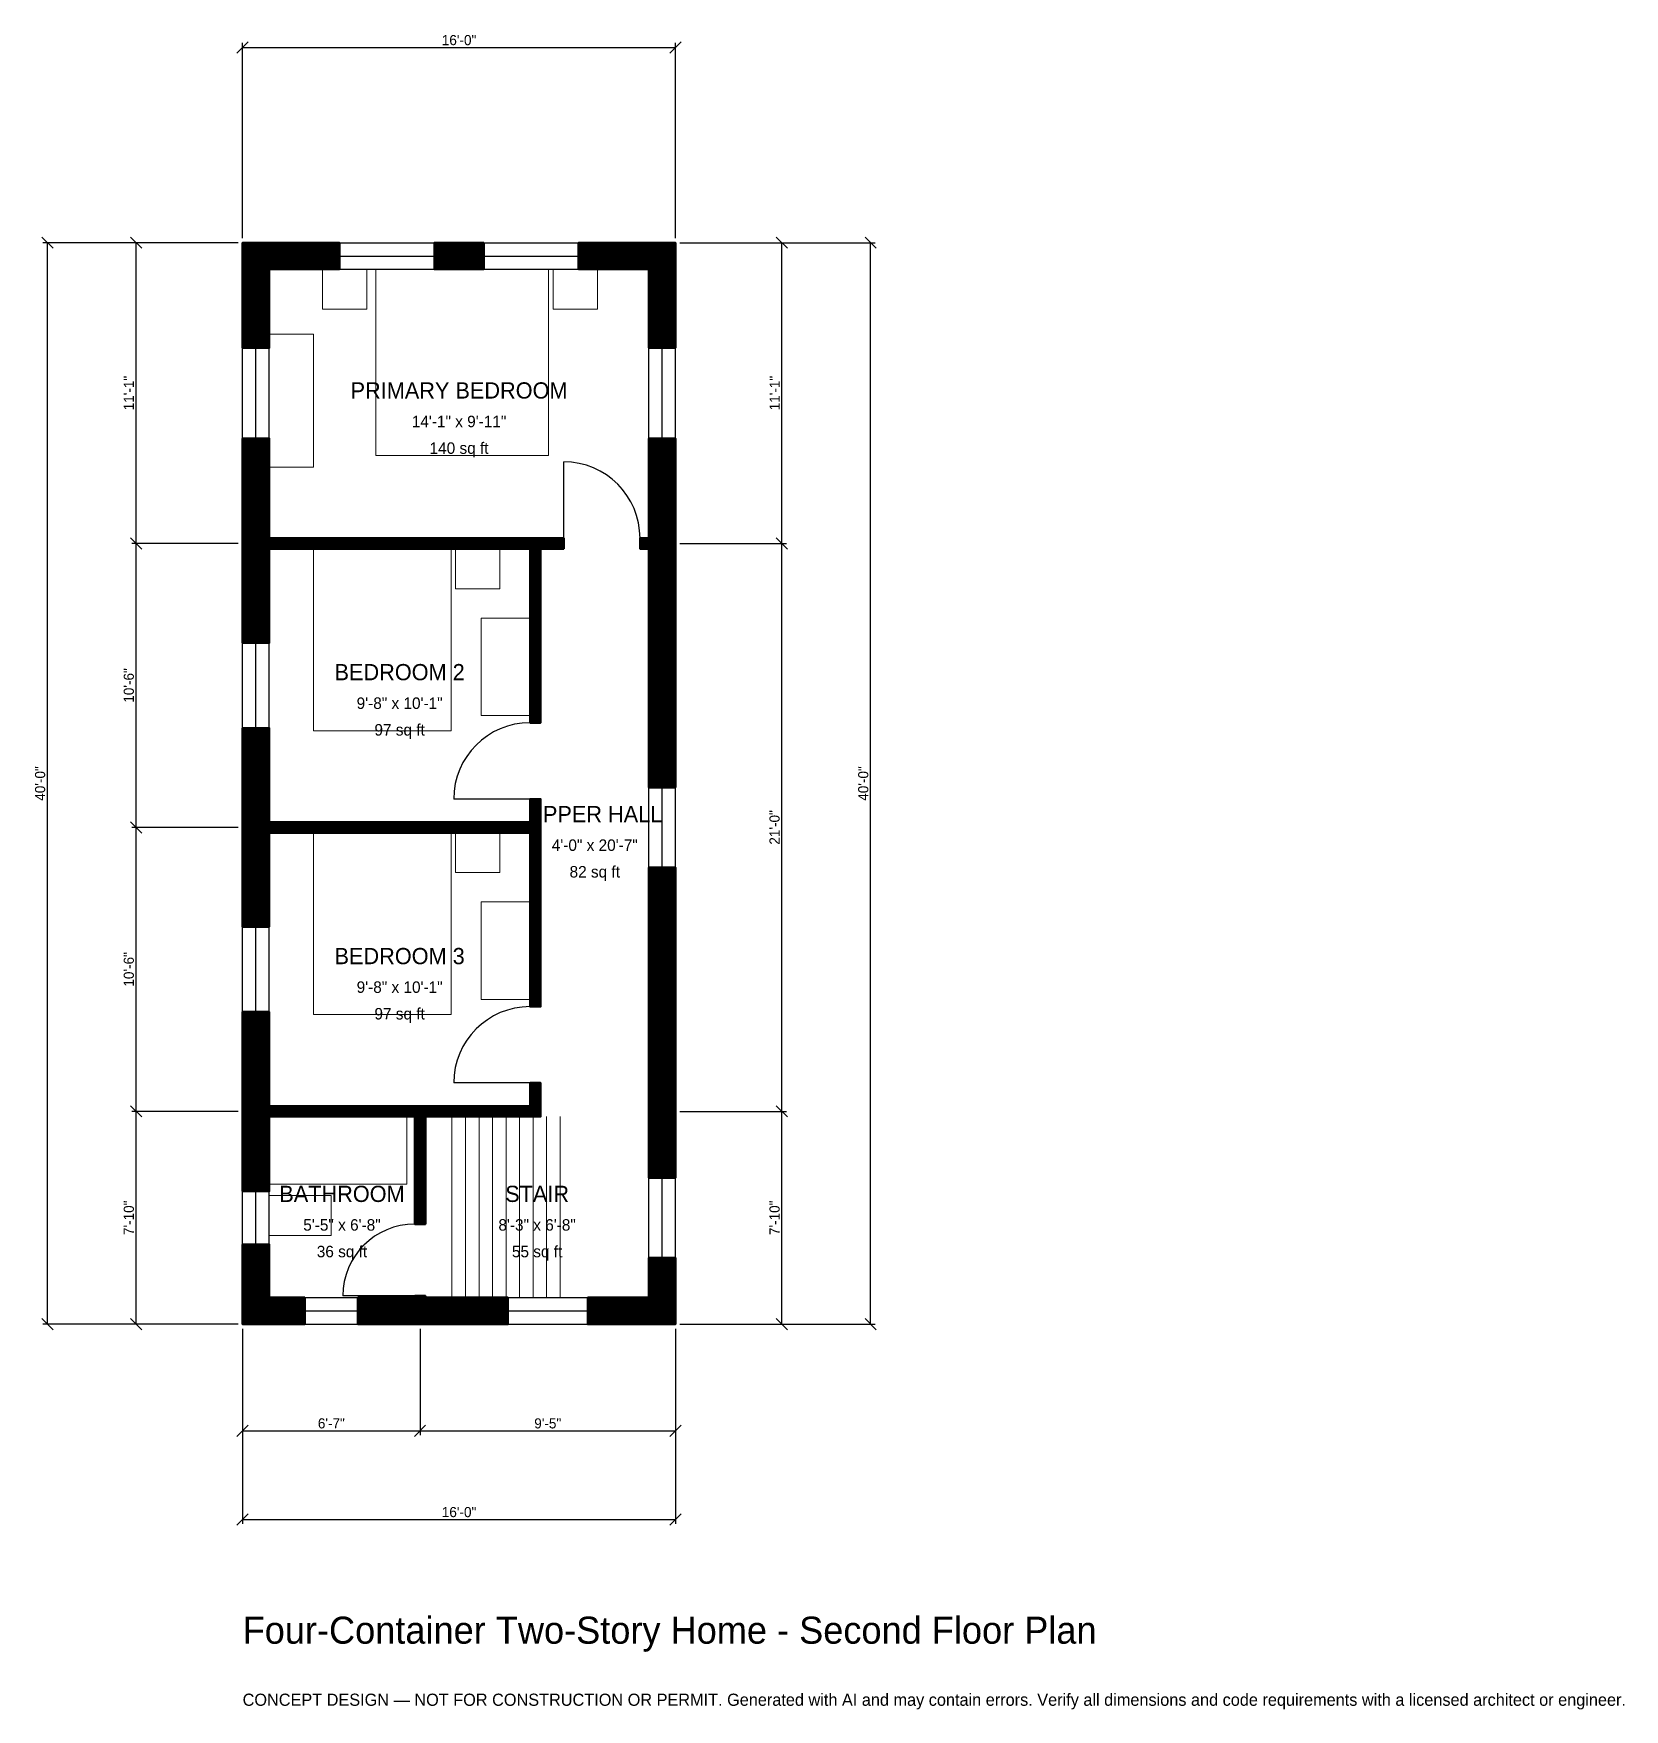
# Model space of a CAD drawing. Header units: inches. Extents: x -93 to 613, y -171 to 573.
import ezdxf
from ezdxf.enums import TextEntityAlignment as Align

# ---------------------------------------------------------------- set-up
doc = ezdxf.new("R2010")
doc.units = ezdxf.units.IN
doc.header["$MEASUREMENT"] = 0
for name, color, linetype, lineweight in [('A-ANNO-DIMS', 1, 'Continuous', 13), ('A-ANNO-TEXT', 7, 'Continuous', 18), ('A-AREA-IDEN', 7, 'Continuous', 18), ('A-DOOR', 2, 'Continuous', 25), ('A-FLOR-FIXT', 9, 'Continuous', 13), ('A-FLOR-STRS', 3, 'Continuous', 18), ('A-FURN', 9, 'Continuous', 13), ('A-GLAZ', 4, 'Continuous', 25), ('A-WALL', 7, 'Continuous', 50), ('A-WALL-PATT', 8, 'Continuous', 13)]:
    doc.layers.add(name, color=color, linetype=linetype, lineweight=lineweight)
doc.dimstyles.new('PLAN', dxfattribs={"dimtxt": 4.5, "dimasz": 3, "dimexe": 2, "dimexo": 2, "dimgap": 1, "dimtad": 1, "dimdec": 0, "dimlunit": 4, "dimtsz": 2.5, "dimcen": 2.5, "dimclrd": 1, "dimclre": 1, "dimazin": 3, "dimtfac": 1, "dimtmove": 0, "dimatfit": 3})

msp = doc.modelspace()

# ---------------------------------------------------------------- hatches: boundary and pattern name
at = {"layer": 'A-WALL-PATT'}
h = msp.add_hatch(dxfattribs=at)
h.set_pattern_fill('ANSI31', color=8, scale=0.8)
h.paths.add_polyline_path([(72.8346, 0), (51.1811, 0), (51.1811, 11.811), (72.8346, 11.811), (76.378, 11.811), (76.378, 12.5984), (81.1024, 12.5984), (81.1024, 11.811), (84.6457, 11.811), (117.7165, 11.811), (117.7165, 0), (84.6457, 0), (81.1024, 0), (81.1024, 0), (76.378, 0), (76.378, 0), (72.8346, 0)])
h.paths.add_polyline_path([(11.811, 0), (11.811, 0), (0, 0), (0, 0), (0, 0), (0, 11.811), (0, 11.811), (0, 35.4331), (11.811, 35.4331), (11.811, 11.811), (27.5591, 11.811), (27.5591, 0), (11.811, 0)])
h.paths.add_polyline_path([(0, 88.5827), (0, 92.126), (0, 92.126), (0, 96.8504), (0, 96.8504), (0, 100.3937), (0, 138.5827), (11.811, 138.5827), (11.811, 100.3937), (11.811, 96.8504), (76.378, 96.8504), (81.1024, 96.8504), (127.5591, 96.8504), (127.5591, 107.0866), (132.2835, 107.0866), (132.2835, 96.8504), (132.2835, 92.126), (127.5591, 92.126), (81.1024, 92.126), (81.1024, 44.4882), (76.378, 44.4882), (76.378, 92.126), (11.811, 92.126), (11.811, 88.5827), (11.811, 59.0551), (0, 59.0551), (0, 88.5827)])
h.paths.add_polyline_path([(0, 214.5669), (0, 218.1102), (0, 218.1102), (0, 222.8346), (0, 222.8346), (0, 226.378), (0, 264.5669), (11.811, 264.5669), (11.811, 226.378), (11.811, 222.8346), (127.5591, 222.8346), (127.5591, 233.0709), (132.2835, 233.0709), (132.2835, 222.8346), (132.2835, 218.1102), (132.2835, 140.9449), (127.5591, 140.9449), (127.5591, 218.1102), (11.811, 218.1102), (11.811, 214.5669), (11.811, 176.378), (0, 176.378), (0, 214.5669)])
h.paths.add_polyline_path([(0, 340.5512), (0, 344.0945), (0, 344.0945), (0, 348.8189), (0, 348.8189), (0, 352.3622), (0, 393.1102), (11.811, 393.1102), (11.811, 352.3622), (11.811, 348.8189), (127.5591, 348.8189), (132.2835, 348.8189), (142.5197, 348.8189), (142.5197, 344.0945), (132.2835, 344.0945), (132.2835, 266.9291), (127.5591, 266.9291), (127.5591, 344.0945), (11.811, 344.0945), (11.811, 340.5512), (11.811, 302.3622), (0, 302.3622), (0, 340.5512)])
h.paths.add_polyline_path([(0, 468.1102), (0, 468.1102), (0, 479.9213), (0, 479.9213), (0, 479.9213), (11.811, 479.9213), (11.811, 479.9213), (42.979, 479.9213), (42.979, 468.1102), (11.811, 468.1102), (11.811, 433.2677), (0, 433.2677), (0, 468.1102)])
h.paths.add_polyline_path([(107.021, 479.9213), (107.021, 468.1102), (85.105, 468.1102), (85.105, 479.9213), (107.021, 479.9213)])
h.paths.add_polyline_path([(180.315, 479.9213), (180.315, 479.9213), (192.126, 479.9213), (192.126, 479.9213), (192.126, 479.9213), (192.126, 468.1102), (192.126, 468.1102), (192.126, 433.2677), (180.315, 433.2677), (180.315, 468.1102), (149.147, 468.1102), (149.147, 479.9213), (180.315, 479.9213)])
h.paths.add_polyline_path([(192.126, 352.3622), (192.126, 348.8189), (192.126, 348.8189), (192.126, 344.0945), (192.126, 344.0945), (192.126, 340.5512), (192.126, 238.189), (180.315, 238.189), (180.315, 340.5512), (180.315, 344.0945), (176.378, 344.0945), (176.378, 348.8189), (180.315, 348.8189), (180.315, 352.3622), (180.315, 393.1102), (192.126, 393.1102), (192.126, 352.3622)])
h.paths.add_polyline_path([(192.126, 100.3937), (192.126, 88.5827), (192.126, 64.9606), (180.315, 64.9606), (180.315, 88.5827), (180.315, 100.3937), (180.315, 202.7559), (192.126, 202.7559), (192.126, 100.3937)])
h.paths.add_polyline_path([(192.126, 11.811), (192.126, 11.811), (192.126, 0), (192.126, 0), (192.126, 0), (180.315, 0), (180.315, 0), (153.1496, 0), (153.1496, 11.811), (180.315, 11.811), (180.315, 29.5276), (192.126, 29.5276), (192.126, 11.811)])

# ---------------------------------------------------------------- linework, layer by layer
at = {"layer": 'A-DOOR'}
for p, q in [((142.5197, 348.8189), (142.5197, 382.6772)), ((127.5591, 233.0709), (93.7008, 233.0709)), ((127.5591, 107.0866), (93.7008, 107.0866)), ((76.378, 12.5984), (44.4882, 12.5984))]:
    msp.add_line(p, q, dxfattribs=at)
for centre, radius, start, end in [((142.5197, 348.8189), 33.8583, 0, 90), ((127.5591, 233.0709), 33.8583, 90, 180), ((127.5591, 107.0866), 33.8583, 90, 180), ((76.378, 12.5984), 31.8898, 90, 180)]:
    msp.add_arc(centre, radius, start, end, dxfattribs=at)
at = {"layer": 'A-FLOR-FIXT'}
for points in [[(11.811, 62.2047), (72.8346, 62.2047), (72.8346, 92.126), (11.811, 92.126)], [(11.811, 39.3701), (39.3701, 39.3701), (39.3701, 57.0866), (11.811, 57.0866)]]:
    msp.add_lwpolyline(points, close=True, dxfattribs=at)
at = {"layer": 'A-FLOR-STRS'}
for p, q in [((92.9134, 11.811), (92.9134, 92.126)), ((98.9173, 11.811), (98.9173, 92.126)), ((104.9213, 11.811), (104.9213, 92.126)), ((110.9252, 11.811), (110.9252, 92.126)), ((116.9291, 11.811), (116.9291, 92.126)), ((122.9331, 11.811), (122.9331, 92.126)), ((128.937, 11.811), (128.937, 92.126)), ((134.9409, 11.811), (134.9409, 92.126)), ((140.9449, 11.811), (140.9449, 92.126))]:
    msp.add_line(p, q, dxfattribs=at)
at = {"layer": 'A-FURN'}
for points in [[(35.4331, 450.3937), (55.1181, 450.3937), (55.1181, 468.1102), (35.4331, 468.1102)], [(59.0551, 385.4331), (135.8268, 385.4331), (135.8268, 468.1102), (59.0551, 468.1102)], [(137.7953, 450.3937), (157.4803, 450.3937), (157.4803, 468.1102), (137.7953, 468.1102)], [(11.811, 380.315), (31.4961, 380.315), (31.4961, 439.3701), (11.811, 439.3701)], [(31.4961, 263.3858), (92.5197, 263.3858), (92.5197, 344.0945), (31.4961, 344.0945)], [(94.4882, 326.378), (114.1732, 326.378), (114.1732, 344.0945), (94.4882, 344.0945)], [(105.9055, 270.0787), (127.5591, 270.0787), (127.5591, 313.3858), (105.9055, 313.3858)], [(31.4961, 137.4016), (92.5197, 137.4016), (92.5197, 218.1102), (31.4961, 218.1102)], [(94.4882, 200.3937), (114.1732, 200.3937), (114.1732, 218.1102), (94.4882, 218.1102)], [(105.9055, 144.0945), (127.5591, 144.0945), (127.5591, 187.4016), (105.9055, 187.4016)]]:
    msp.add_lwpolyline(points, close=True, dxfattribs=at)
at = {"layer": 'A-GLAZ'}
for p, q in [((42.979, 479.9213), (85.105, 479.9213)), ((107.021, 479.9213), (149.147, 479.9213)), ((42.979, 474.0157), (85.105, 474.0157)), ((107.021, 474.0157), (149.147, 474.0157)), ((42.979, 468.1102), (85.105, 468.1102)), ((107.021, 468.1102), (149.147, 468.1102)), ((0, 393.1102), (0, 433.2677)), ((5.9055, 393.1102), (5.9055, 433.2677)), ((11.811, 393.1102), (11.811, 433.2677)), ((180.315, 393.1102), (180.315, 433.2677)), ((186.2205, 393.1102), (186.2205, 433.2677)), ((192.126, 393.1102), (192.126, 433.2677)), ((0, 264.5669), (0, 302.3622)), ((5.9055, 264.5669), (5.9055, 302.3622)), ((11.811, 264.5669), (11.811, 302.3622)), ((180.315, 202.7559), (180.315, 238.189)), ((186.2205, 202.7559), (186.2205, 238.189)), ((192.126, 202.7559), (192.126, 238.189)), ((0, 138.5827), (0, 176.378)), ((5.9055, 138.5827), (5.9055, 176.378)), ((11.811, 138.5827), (11.811, 176.378)), ((180.315, 29.5276), (180.315, 64.9606)), ((186.2205, 29.5276), (186.2205, 64.9606)), ((192.126, 29.5276), (192.126, 64.9606)), ((0, 35.4331), (0, 59.0551)), ((5.9055, 35.4331), (5.9055, 59.0551)), ((11.811, 35.4331), (11.811, 59.0551)), ((27.5591, 11.811), (51.1811, 11.811)), ((117.7165, 11.811), (153.1496, 11.811)), ((27.5591, 5.9055), (51.1811, 5.9055)), ((27.5591, 0), (51.1811, 0)), ((117.7165, 5.9055), (153.1496, 5.9055)), ((117.7165, 0), (153.1496, 0))]:
    msp.add_line(p, q, dxfattribs=at)
at = {"layer": 'A-WALL'}
for points in [[(0, 468.1102), (0, 468.1102), (0, 479.9213), (0, 479.9213), (0, 479.9213), (11.811, 479.9213), (11.811, 479.9213), (42.979, 479.9213), (42.979, 468.1102), (11.811, 468.1102), (11.811, 433.2677), (0, 433.2677), (0, 468.1102)], [(107.021, 479.9213), (107.021, 468.1102), (85.105, 468.1102), (85.105, 479.9213), (107.021, 479.9213)], [(180.315, 479.9213), (180.315, 479.9213), (192.126, 479.9213), (192.126, 479.9213), (192.126, 479.9213), (192.126, 468.1102), (192.126, 468.1102), (192.126, 433.2677), (180.315, 433.2677), (180.315, 468.1102), (149.147, 468.1102), (149.147, 479.9213), (180.315, 479.9213)], [(0, 340.5512), (0, 344.0945), (0, 344.0945), (0, 348.8189), (0, 348.8189), (0, 352.3622), (0, 393.1102), (11.811, 393.1102), (11.811, 352.3622), (11.811, 348.8189), (127.5591, 348.8189), (132.2835, 348.8189), (142.5197, 348.8189), (142.5197, 344.0945), (132.2835, 344.0945), (132.2835, 266.9291), (127.5591, 266.9291), (127.5591, 344.0945), (11.811, 344.0945), (11.811, 340.5512), (11.811, 302.3622), (0, 302.3622), (0, 340.5512)], [(192.126, 352.3622), (192.126, 348.8189), (192.126, 348.8189), (192.126, 344.0945), (192.126, 344.0945), (192.126, 340.5512), (192.126, 238.189), (180.315, 238.189), (180.315, 340.5512), (180.315, 344.0945), (176.378, 344.0945), (176.378, 348.8189), (180.315, 348.8189), (180.315, 352.3622), (180.315, 393.1102), (192.126, 393.1102), (192.126, 352.3622)], [(0, 214.5669), (0, 218.1102), (0, 218.1102), (0, 222.8346), (0, 222.8346), (0, 226.378), (0, 264.5669), (11.811, 264.5669), (11.811, 226.378), (11.811, 222.8346), (127.5591, 222.8346), (127.5591, 233.0709), (132.2835, 233.0709), (132.2835, 222.8346), (132.2835, 218.1102), (132.2835, 140.9449), (127.5591, 140.9449), (127.5591, 218.1102), (11.811, 218.1102), (11.811, 214.5669), (11.811, 176.378), (0, 176.378), (0, 214.5669)], [(192.126, 100.3937), (192.126, 88.5827), (192.126, 64.9606), (180.315, 64.9606), (180.315, 88.5827), (180.315, 100.3937), (180.315, 202.7559), (192.126, 202.7559), (192.126, 100.3937)], [(0, 88.5827), (0, 92.126), (0, 92.126), (0, 96.8504), (0, 96.8504), (0, 100.3937), (0, 138.5827), (11.811, 138.5827), (11.811, 100.3937), (11.811, 96.8504), (76.378, 96.8504), (81.1024, 96.8504), (127.5591, 96.8504), (127.5591, 107.0866), (132.2835, 107.0866), (132.2835, 96.8504), (132.2835, 92.126), (127.5591, 92.126), (81.1024, 92.126), (81.1024, 44.4882), (76.378, 44.4882), (76.378, 92.126), (11.811, 92.126), (11.811, 88.5827), (11.811, 59.0551), (0, 59.0551), (0, 88.5827)], [(11.811, 0), (11.811, 0), (0, 0), (0, 0), (0, 0), (0, 11.811), (0, 11.811), (0, 35.4331), (11.811, 35.4331), (11.811, 11.811), (27.5591, 11.811), (27.5591, 0), (11.811, 0)], [(192.126, 11.811), (192.126, 11.811), (192.126, 0), (192.126, 0), (192.126, 0), (180.315, 0), (180.315, 0), (153.1496, 0), (153.1496, 11.811), (180.315, 11.811), (180.315, 29.5276), (192.126, 29.5276), (192.126, 11.811)], [(72.8346, 0), (51.1811, 0), (51.1811, 11.811), (72.8346, 11.811), (76.378, 11.811), (76.378, 12.5984), (81.1024, 12.5984), (81.1024, 11.811), (84.6457, 11.811), (117.7165, 11.811), (117.7165, 0), (84.6457, 0), (81.1024, 0), (81.1024, 0), (76.378, 0), (76.378, 0), (72.8346, 0)]]:
    msp.add_lwpolyline(points, close=True, dxfattribs=at)

# ---------------------------------------------------------------- texts
at = {"layer": 'A-ANNO-TEXT'}
for s, height, p in [('Four-Container Two-Story Home - Second Floor Plan', 12, (0, -141.7323)), ('CONCEPT DESIGN — NOT FOR CONSTRUCTION OR PERMIT. Generated with AI and may contain errors. Verify all dimensions and code requirements with a licensed architect or engineer.', 5.4, (0, -169.2913))]:
    msp.add_text(s, height=height, dxfattribs=at).set_placement(p)
at = {"layer": 'A-AREA-IDEN'}
for s, height, p in [('PRIMARY BEDROOM', 7.2, (96.063, 414.3701)), ('14\'-1" x 9\'-11"', 5.1, (96.063, 400.5906)), ('140 sq ft', 5.1, (96.063, 388.7795)), ('BEDROOM 2', 7.2, (69.685, 289.3701)), ('9\'-8" x 10\'-1"', 5.1, (69.685, 275.5906)), ('97 sq ft', 5.1, (69.685, 263.7795)), ('UPPER HALL', 7.2, (156.2992, 226.378)), ('4\'-0" x 20\'-7"', 5.1, (156.2992, 212.5984)), ('82 sq ft', 5.1, (156.2992, 200.7874)), ('BEDROOM 3', 7.2, (69.685, 163.3858)), ('9\'-8" x 10\'-1"', 5.1, (69.685, 149.6063)), ('97 sq ft', 5.1, (69.685, 137.7953)), ('BATHROOM', 7.2, (44.0945, 57.874)), ('STAIR', 7.2, (130.7087, 57.874)), ('5\'-5" x 6\'-8"', 5.1, (44.0945, 44.0945)), ('8\'-3" x 6\'-8"', 5.1, (130.7087, 44.0945)), ('36 sq ft', 5.1, (44.0945, 32.2835)), ('55 sq ft', 5.1, (130.7087, 32.2835))]:
    msp.add_text(s, height=height, dxfattribs=at).set_placement(p, align=Align.MIDDLE_CENTER)

# ---------------------------------------------------------------- dimensions: what is measured, and where the dimension line sits
at = {"layer": 'A-ANNO-DIMS'}
for base, p1, p2, text in [((0, 566.5354), (0, 479.9213), (192.126, 479.9213), '16\'-0"'), ((0, -47.2441), (0, 0), (78.7402, 0), '6\'-7"'), ((0, -86.6142), (0, 0), (192.126, 0), '16\'-0"'), ((78.7402, -47.2441), (78.7402, 0), (192.126, 0), '9\'-5"')]:
    msp.add_linear_dim(base=base, p1=p1, p2=p2, text=text, dimstyle='PLAN', dxfattribs=at).render()
for base, p1, p2, text in [((-86.6142, 0), (0, 0), (0, 479.9213), '40\'-0"'), ((-47.2441, 346.4567), (0, 346.4567), (0, 479.9213), '11\'-1"'), ((239.3701, 346.4567), (192.126, 346.4567), (192.126, 479.9213), '11\'-1"'), ((278.7402, 0), (192.126, 0), (192.126, 479.9213), '40\'-0"'), ((-47.2441, 220.4724), (0, 220.4724), (0, 346.4567), '10\'-6"'), ((239.3701, 94.4882), (192.126, 94.4882), (192.126, 346.4567), '21\'-0"'), ((-47.2441, 94.4882), (0, 94.4882), (0, 220.4724), '10\'-6"'), ((-47.2441, 0), (0, 0), (0, 94.4882), '7\'-10"'), ((239.3701, 0), (192.126, 0), (192.126, 94.4882), '7\'-10"')]:
    msp.add_linear_dim(base=base, p1=p1, p2=p2, angle=90, text=text, dimstyle='PLAN', dxfattribs=at).render()

doc.saveas('drawing.dxf')
